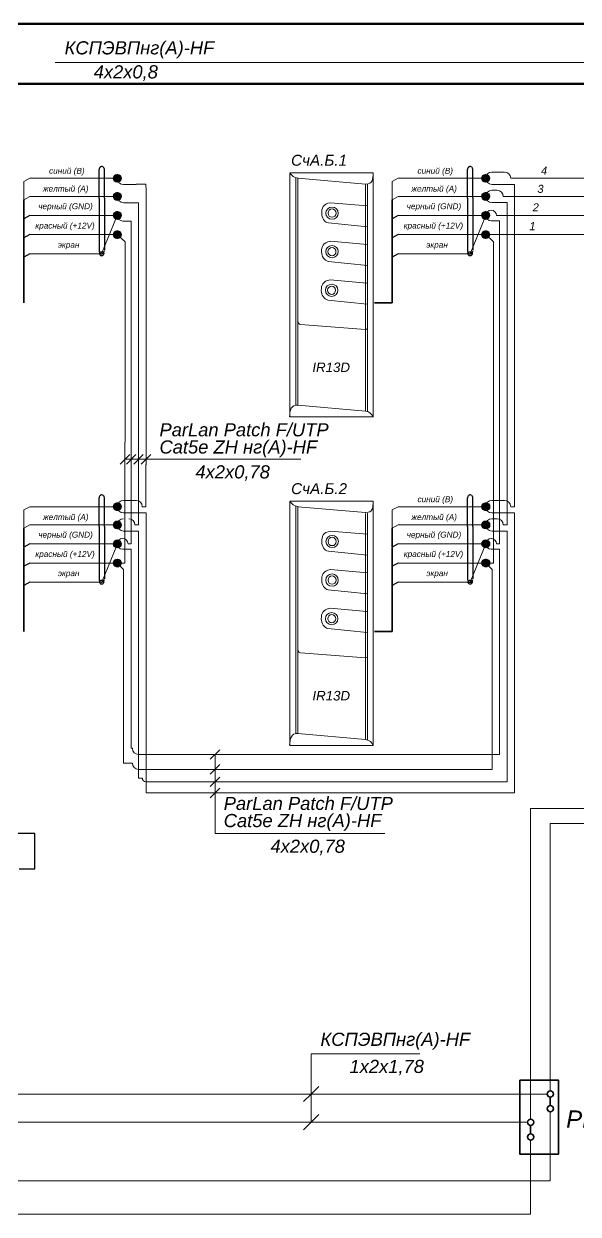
# Model space of a CAD drawing. Header units: millimetres. Extents: x -197802 to 287448, y -91833 to 169529.
# Drawn here: x 250983 to 263373, y 94021 to 120591 of the extents above; entities that cross this region are included whole.
import ezdxf

# ---------------------------------------------------------------- set-up
doc = ezdxf.new("R2010")
doc.units = ezdxf.units.MM
doc.linetypes.add('IMPORT-IMPORT-DASHED', pattern=[19.05, 12.7, -6.35])
doc.layers.add('СКУД', color=7, linetype='Continuous')
doc.styles.get("Standard").update_dxf_attribs({"font": 'arial.ttf'})

msp = doc.modelspace()

# ---------------------------------------------------------------- hatches: boundary and pattern name
at = {"layer": 'СКУД', "lineweight": 18, "true_color": 0x000000}
h = msp.add_hatch(dxfattribs=at)
h.set_pattern_fill('ANGLE', color=18, scale=0.8)
h.set_pattern_definition([(0, (232610.3373, 153215.6516), (0, 5.588), [4.064, -1.524]), (90, (232610.3373, 153215.6516), (-5.588, 3e-16), [4.064, -1.524])])
h.paths.add_polyline_path([(252985, 117143), (253072, 117143), (253160, 117143, -0.999967)])
h.paths.add_polyline_path([(253072, 117230, -0.414214), (253160, 117143), (253072, 117143)])
h.paths.add_polyline_path([(253072, 117230), (253072, 117143), (252985, 117143, -0.414233)])
h = msp.add_hatch(dxfattribs=at)
h.set_pattern_fill('ANGLE', color=18, scale=0.8)
h.set_pattern_definition([(0, (240843.485, 153215.6516), (0, 5.588), [4.064, -1.524]), (90, (240843.485, 153215.6516), (-5.588, 3e-16), [4.064, -1.524])])
h.paths.add_polyline_path([(261218, 117143), (261306, 117143), (261393, 117143, -0.999967)])
h.paths.add_polyline_path([(261306, 117230, -0.414214), (261393, 117143), (261306, 117143)])
h.paths.add_polyline_path([(261306, 117230), (261306, 117143), (261218, 117143, -0.414233)])
h = msp.add_hatch(dxfattribs=at)
h.set_pattern_fill('ANGLE', color=18, scale=0.8)
h.set_pattern_definition([(0, (232610.3373, 152809.4064), (0, 5.588), [4.064, -1.524]), (90, (232610.3373, 152809.4064), (-5.588, 3e-16), [4.064, -1.524])])
h.paths.add_polyline_path([(252985, 116737), (253072, 116737), (253160, 116737, -0.999967)])
h.paths.add_polyline_path([(253072, 116824, -0.414214), (253160, 116737), (253072, 116737)])
h.paths.add_polyline_path([(253072, 116824), (253072, 116737), (252985, 116737, -0.414233)])
h = msp.add_hatch(dxfattribs=at)
h.set_pattern_fill('ANGLE', color=18, scale=0.8)
h.set_pattern_definition([(0, (240843.485, 152809.4064), (0, 5.588), [4.064, -1.524]), (90, (240843.485, 152809.4064), (-5.588, 3e-16), [4.064, -1.524])])
h.paths.add_polyline_path([(261218, 116737), (261306, 116737), (261393, 116737, -0.999967)])
h.paths.add_polyline_path([(261306, 116824, -0.414214), (261393, 116737), (261306, 116737)])
h.paths.add_polyline_path([(261306, 116824), (261306, 116737), (261218, 116737, -0.414233)])
h = msp.add_hatch(dxfattribs=at)
h.set_pattern_fill('ANGLE', color=18, scale=0.8)
h.set_pattern_definition([(0, (232610.3373, 152385.6395), (0, 5.588), [4.064, -1.524]), (90, (232610.3373, 152385.6395), (-5.588, 3e-16), [4.064, -1.524])])
h.paths.add_polyline_path([(252985, 116313), (253072, 116313), (253160, 116313, -0.999967)])
h.paths.add_polyline_path([(253072, 116400, -0.414214), (253160, 116313), (253072, 116313)])
h.paths.add_polyline_path([(253072, 116400), (253072, 116313), (252985, 116313, -0.414233)])
h = msp.add_hatch(dxfattribs=at)
h.set_pattern_fill('ANGLE', color=18, scale=0.8)
h.set_pattern_definition([(0, (240843.485, 152385.6395), (0, 5.588), [4.064, -1.524]), (90, (240843.485, 152385.6395), (-5.588, 3e-16), [4.064, -1.524])])
h.paths.add_polyline_path([(261218, 116313), (261306, 116313), (261393, 116313, -0.999967)])
h.paths.add_polyline_path([(261306, 116400, -0.414214), (261393, 116313), (261306, 116313)])
h.paths.add_polyline_path([(261306, 116400), (261306, 116313), (261218, 116313, -0.414233)])
h = msp.add_hatch(dxfattribs=at)
h.set_pattern_fill('ANGLE', color=18, scale=0.8)
h.set_pattern_definition([(0, (232610.3373, 151958.1), (0, 5.588), [4.064, -1.524]), (90, (232610.3373, 151958.1), (-5.588, 3e-16), [4.064, -1.524])])
h.paths.add_polyline_path([(252985, 115885), (253072, 115885), (253160, 115885, -0.999967)])
h.paths.add_polyline_path([(253072, 115973, -0.414214), (253160, 115885), (253072, 115885)])
h.paths.add_polyline_path([(253072, 115973), (253072, 115885), (252985, 115885, -0.414233)])
h = msp.add_hatch(dxfattribs=at)
h.set_pattern_fill('ANGLE', color=18, scale=0.8)
h.set_pattern_definition([(0, (240843.485, 151958.1), (0, 5.588), [4.064, -1.524]), (90, (240843.485, 151958.1), (-5.588, 3e-16), [4.064, -1.524])])
h.paths.add_polyline_path([(261218, 115885), (261306, 115885), (261393, 115885, -0.999967)])
h.paths.add_polyline_path([(261306, 115973, -0.414214), (261393, 115885), (261306, 115885)])
h.paths.add_polyline_path([(261306, 115973), (261306, 115885), (261218, 115885, -0.414233)])
h = msp.add_hatch(dxfattribs=at)
h.set_pattern_fill('ANGLE', color=18, scale=0.8)
h.set_pattern_definition([(0, (221299.234, 145885.2343), (0, 5.588), [4.064, -1.524]), (90, (221299.234, 145885.2343), (-5.588, 3e-16), [4.064, -1.524])])
h.paths.add_polyline_path([(252986, 109813), (253074, 109813), (253161, 109813, -0.999967)])
h.paths.add_polyline_path([(253074, 109900, -0.414214), (253161, 109813), (253074, 109813)])
h.paths.add_polyline_path([(253074, 109900), (253074, 109813), (252986, 109813, -0.414233)])
h = msp.add_hatch(dxfattribs=at)
h.set_pattern_fill('ANGLE', color=18, scale=0.8)
h.set_pattern_definition([(0, (229532.382, 145885.2343), (0, 5.588), [4.064, -1.524]), (90, (229532.382, 145885.2343), (-5.588, 3e-16), [4.064, -1.524])])
h.paths.add_polyline_path([(261220, 109813), (261307, 109813), (261394, 109813, -0.999967)])
h.paths.add_polyline_path([(261307, 109900, -0.414214), (261394, 109813), (261307, 109813)])
h.paths.add_polyline_path([(261307, 109900), (261307, 109813), (261220, 109813, -0.414233)])
h = msp.add_hatch(dxfattribs=at)
h.set_pattern_fill('ANGLE', color=18, scale=0.8)
h.set_pattern_definition([(0, (221299.234, 145478.989), (0, 5.588), [4.064, -1.524]), (90, (221299.234, 145478.989), (-5.588, 3e-16), [4.064, -1.524])])
h.paths.add_polyline_path([(252986, 109406), (253074, 109406), (253161, 109406, -0.999967)])
h.paths.add_polyline_path([(253074, 109493, -0.414214), (253161, 109406), (253074, 109406)])
h.paths.add_polyline_path([(253074, 109493), (253074, 109406), (252986, 109406, -0.414233)])
h = msp.add_hatch(dxfattribs=at)
h.set_pattern_fill('ANGLE', color=18, scale=0.8)
h.set_pattern_definition([(0, (229532.382, 145478.989), (0, 5.588), [4.064, -1.524]), (90, (229532.382, 145478.989), (-5.588, 3e-16), [4.064, -1.524])])
h.paths.add_polyline_path([(261220, 109406), (261307, 109406), (261394, 109406, -0.999967)])
h.paths.add_polyline_path([(261307, 109493, -0.414214), (261394, 109406), (261307, 109406)])
h.paths.add_polyline_path([(261307, 109493), (261307, 109406), (261220, 109406, -0.414233)])
h = msp.add_hatch(dxfattribs=at)
h.set_pattern_fill('ANGLE', color=18, scale=0.8)
h.set_pattern_definition([(0, (221299.234, 145055.222), (0, 5.588), [4.064, -1.524]), (90, (221299.234, 145055.222), (-5.588, 3e-16), [4.064, -1.524])])
h.paths.add_polyline_path([(252986, 108983), (253074, 108983), (253161, 108983, -0.999967)])
h.paths.add_polyline_path([(253074, 109070, -0.414214), (253161, 108983), (253074, 108983)])
h.paths.add_polyline_path([(253074, 109070), (253074, 108983), (252986, 108983, -0.414233)])
h = msp.add_hatch(dxfattribs=at)
h.set_pattern_fill('ANGLE', color=18, scale=0.8)
h.set_pattern_definition([(0, (229532.382, 145055.222), (0, 5.588), [4.064, -1.524]), (90, (229532.382, 145055.222), (-5.588, 3e-16), [4.064, -1.524])])
h.paths.add_polyline_path([(261220, 108983), (261307, 108983), (261394, 108983, -0.999967)])
h.paths.add_polyline_path([(261307, 109070, -0.414214), (261394, 108983), (261307, 108983)])
h.paths.add_polyline_path([(261307, 109070), (261307, 108983), (261220, 108983, -0.414233)])
h = msp.add_hatch(dxfattribs=at)
h.set_pattern_fill('ANGLE', color=18, scale=0.8)
h.set_pattern_definition([(0, (221299.234, 144627.683), (0, 5.588), [4.064, -1.524]), (90, (221299.234, 144627.683), (-5.588, 3e-16), [4.064, -1.524])])
h.paths.add_polyline_path([(252986, 108555), (253074, 108555), (253161, 108555, -0.999967)])
h.paths.add_polyline_path([(253074, 108642, -0.414214), (253161, 108555), (253074, 108555)])
h.paths.add_polyline_path([(253074, 108642), (253074, 108555), (252986, 108555, -0.414233)])
h = msp.add_hatch(dxfattribs=at)
h.set_pattern_fill('ANGLE', color=18, scale=0.8)
h.set_pattern_definition([(0, (229532.382, 144627.683), (0, 5.588), [4.064, -1.524]), (90, (229532.382, 144627.683), (-5.588, 3e-16), [4.064, -1.524])])
h.paths.add_polyline_path([(261220, 108555), (261307, 108555), (261394, 108555, -0.999967)])
h.paths.add_polyline_path([(261307, 108642, -0.414214), (261394, 108555), (261307, 108555)])
h.paths.add_polyline_path([(261307, 108642), (261307, 108555), (261220, 108555, -0.414233)])

# ---------------------------------------------------------------- linework, layer by layer
at = {"layer": 'СКУД', "color": 18, "lineweight": 18, "true_color": 0x000000}
for p, q in [((255156, 119730), (251688, 119730)), ((271579, 119730), (255156, 119730)), ((251117, 116313), (250983, 116240)), ((253072, 116313), (251117, 116313)), ((259350, 116313), (259216, 116240)), ((261306, 116313), (259350, 116313)), ((253350, 110977), (253138, 110765)), ((253901, 110871), (253244, 110871)), ((253487, 110977), (253275, 110765)), ((253654, 110977), (253441, 110765)), ((253820, 110977), (253608, 110765)), ((253901, 110871), (254860, 110871)), ((254860, 110871), (256271, 110871)), ((255766, 110871), (257177, 110871)), ((251118, 108983), (250984, 108909)), ((253074, 108983), (251118, 108983)), ((259351, 108983), (259218, 108909)), ((261307, 108983), (259351, 108983)), ((255363, 104388), (255151, 104176)), ((255257, 104282), (255257, 102515)), ((255363, 104056), (255151, 103843)), ((255363, 103778), (255151, 103566)), ((255363, 103529), (255151, 103317)), ((255257, 102515), (255777, 102515)), ((255777, 102515), (256736, 102515)), ((256736, 102515), (258148, 102515)), ((257642, 102515), (259054, 102515)), ((257405, 96074), (257405, 97600)), ((258019, 97600), (257405, 97600)), ((258550, 97600), (258019, 97600)), ((259836, 97600), (258550, 97600)), ((257575, 96872), (257405, 96702)), ((257405, 96702), (257235, 96533)), ((257575, 96243), (257405, 96074)), ((257405, 96074), (257235, 95904))]:
    msp.add_line(p, q, dxfattribs=at)
at = {"layer": 'СКУД', "color": 7, "linetype": 'IMPORT-IMPORT-DASHED'}
for p, q in [((252666, 117081), (252666, 117342)), ((252784, 117077), (252784, 117339)), ((260899, 117081), (260899, 117342)), ((261017, 117077), (261017, 117339)), ((252666, 116702), (252666, 117081)), ((252784, 116701), (252784, 117077)), ((260899, 116702), (260899, 117081)), ((261017, 116701), (261017, 117077)), ((252666, 115681), (252666, 115520)), ((252784, 115681), (252784, 115534)), ((260899, 115681), (260899, 115520)), ((261017, 115681), (261017, 115534)), ((252784, 115534), (252784, 115531)), ((261017, 115534), (261017, 115531)), ((252667, 109750), (252667, 110012)), ((252785, 109747), (252785, 110009)), ((260900, 109750), (260900, 110012)), ((261018, 109747), (261018, 110009)), ((252667, 109371), (252667, 109750)), ((252785, 109370), (252785, 109747)), ((260900, 109371), (260900, 109750)), ((261018, 109370), (261018, 109747)), ((252667, 108350), (252667, 108190)), ((252785, 108350), (252785, 108203)), ((252785, 108203), (252785, 108200)), ((260900, 108350), (260900, 108190)), ((261018, 108350), (261018, 108203)), ((261018, 108203), (261018, 108200))]:
    msp.add_line(p, q, dxfattribs=at)
at = {"layer": 'СКУД', "color": 5, "lineweight": 18}
for p, q in [((261445, 117281), (261727, 117281)), ((251117, 117143), (250983, 117070)), ((251117, 117143), (250983, 117070)), ((253072, 117143), (251117, 117143)), ((253213, 117002), (253495, 117002)), ((253716, 116936), (253716, 110750)), ((259350, 117143), (259216, 117070)), ((259350, 117143), (259216, 117070)), ((261306, 117143), (259350, 117143)), ((261445, 117006), (261727, 117006)), ((261865, 117143), (261947, 117143)), ((261947, 117143), (264239, 117143)), ((261947, 116940), (261947, 110753)), ((251117, 109813), (250983, 109739)), ((253074, 109813), (251118, 109813)), ((253211, 109950), (253494, 109950)), ((253632, 109813), (253714, 109813)), ((259351, 109813), (259218, 109739)), ((259351, 109813), (259218, 109739)), ((261307, 109813), (259351, 109813)), ((261445, 109950), (261727, 109950)), ((261865, 109813), (261947, 109813)), ((253211, 109676), (253494, 109676)), ((253716, 109609), (253716, 103423)), ((261445, 109676), (261727, 109676)), ((261949, 109609), (261949, 103423)), ((261949, 103423), (253716, 103423))]:
    msp.add_line(p, q, dxfattribs=at)
at = {"layer": 'СКУД', "color": 7, "lineweight": 18}
for p, q in [((250983, 117038), (250983, 116664)), ((259216, 117038), (259216, 116664)), ((253072, 116313), (252723, 115458)), ((261306, 116313), (260957, 115458)), ((250984, 109707), (250984, 109333)), ((259218, 109707), (259218, 109333)), ((253074, 108983), (252725, 108128)), ((261307, 108983), (260958, 108128))]:
    msp.add_line(p, q, dxfattribs=at)
at = {"layer": 'СКУД', "color": 40, "lineweight": 18, "true_color": 0xf8d731}
for p, q in [((251117, 116737), (250983, 116664)), ((252890, 116737), (253072, 116737)), ((259350, 116737), (259216, 116664)), ((261123, 116737), (261306, 116737)), ((261445, 116875), (261560, 116875)), ((261698, 116737), (261782, 116737)), ((253213, 116596), (253495, 116596)), ((253495, 116596), (253550, 116596)), ((253550, 116596), (253550, 116592)), ((261445, 116600), (261727, 116600)), ((261727, 116600), (261782, 116600)), ((261782, 116600), (261782, 116595)), ((261445, 109544), (261560, 109544)), ((251118, 109406), (250984, 109333)), ((252891, 109406), (253074, 109406)), ((253211, 109270), (253494, 109270)), ((253465, 109406), (253549, 109406)), ((253494, 109270), (253549, 109270)), ((253549, 109270), (253549, 109265)), ((253549, 109265), (253549, 103755)), ((259351, 109406), (259218, 109333)), ((261124, 109406), (261307, 109406)), ((261445, 109270), (261727, 109270)), ((261698, 109406), (261782, 109406)), ((261727, 109270), (261782, 109270)), ((261782, 109270), (261782, 109265)), ((261782, 109265), (261782, 103755)), ((261782, 103672), (253716, 103672)), ((261782, 103772), (261782, 103672))]:
    msp.add_line(p, q, dxfattribs=at)
at = {"layer": 'СКУД', "color": 18, "true_color": 0x000000}
for p, q in [((251117, 116313), (250983, 116240)), ((259350, 116313), (259216, 116240)), ((251118, 108983), (250984, 108909)), ((259351, 108983), (259218, 108909))]:
    msp.add_line(p, q, dxfattribs=at)
at = {"layer": 'СКУД', "color": 241, "lineweight": 18, "true_color": 0xf7abae}
for p, q in [((253195, 116189), (253383, 116189)), ((253383, 116189), (253382, 111083)), ((261427, 116193), (261615, 116193)), ((261614, 116313), (261547, 116313)), ((261615, 116193), (261614, 111087)), ((253381, 111087), (253381, 108983)), ((261614, 111087), (261614, 108983)), ((253381, 108983), (253314, 108983)), ((261614, 108983), (261547, 108983)), ((253194, 108863), (253382, 108863)), ((253382, 108863), (253382, 108841)), ((253382, 108841), (253382, 104420)), ((261427, 108863), (261615, 108863)), ((261615, 108863), (261615, 108841)), ((261615, 108841), (261615, 104420)), ((253411, 104420), (253382, 104420)), ((253549, 104282), (253716, 104282)), ((261615, 104282), (253632, 104282)), ((261615, 104420), (261615, 104282)), ((273826, 102741), (262748, 102741)), ((262748, 102741), (262748, 99636))]:
    msp.add_line(p, q, dxfattribs=at)
at = {"layer": 'СКУД', "color": 1}
for p, q in [((251117, 115885), (250983, 115812)), ((259350, 115885), (259216, 115812)), ((251118, 108555), (250984, 108482)), ((259351, 108555), (259218, 108482))]:
    msp.add_line(p, q, dxfattribs=at)
at = {"layer": 'СКУД', "color": 1, "lineweight": 18}
for p, q in [((253072, 115885), (252890, 115885)), ((261306, 115885), (261123, 115885)), ((261306, 115885), (261477, 115885)), ((261307, 115885), (261477, 115885)), ((253245, 111250), (253245, 115724)), ((261477, 111254), (261477, 115728)), ((253244, 108555), (253244, 111254)), ((261477, 108555), (261477, 111254)), ((253074, 108555), (252891, 108555)), ((253074, 108555), (253244, 108555)), ((253215, 108414), (253215, 104087)), ((261307, 108555), (261124, 108555)), ((261307, 108555), (261477, 108555)), ((261448, 108414), (261448, 104087)), ((253411, 104087), (253215, 104087)), ((261448, 103950), (253549, 103950)), ((261448, 104087), (261448, 103950)), ((274357, 103073), (262310, 103073))]:
    msp.add_line(p, q, dxfattribs=at)
at = {"layer": 'СКУД', "color": 7}
for p, q in [((251117, 115458), (250983, 115385)), ((259350, 115458), (259216, 115385)), ((251118, 108128), (250984, 108054)), ((259351, 108128), (259218, 108054))]:
    msp.add_line(p, q, dxfattribs=at)
at = {"layer": 'СКУД', "lineweight": 53}
for points in [[(279975, 120591), (222179, 120591), (222179, 111254)], [(279666, 119251), (244066, 119251), (244066, 107894)]]:
    msp.add_lwpolyline(points, dxfattribs=at)
at = {"layer": 'СКУД', "color": 7, "lineweight": 18}
for points in [[(256926, 111822), (256926, 117254)], [(258791, 117266), (256927, 117266)], [(258793, 111814), (258793, 117262)], [(250983, 117070), (250983, 116608)], [(257060, 112089), (257060, 117150)], [(257105, 112082), (257105, 117143)], [(258622, 117011), (257105, 117143)], [(258622, 111948), (258622, 116994)], [(258666, 111941), (258666, 117002)], [(259216, 117070), (259216, 116608)], [(258659, 116528), (257837, 116598)], [(258666, 116059), (257789, 116149)], [(258657, 115667), (257835, 115738)], [(251117, 115458), (252723, 115458)], [(259350, 115458), (260957, 115458)], [(258664, 115199), (257787, 115288)], [(258649, 114805), (257828, 114876)], [(258657, 114337), (257780, 114426)], [(258622, 113770), (257164, 113881)], [(258622, 111948), (257105, 112082)], [(258791, 111816), (256927, 111816)], [(250984, 109739), (250984, 109277)], [(256928, 104491), (256928, 109924)], [(258793, 109935), (256929, 109935)], [(257061, 104759), (257061, 109820)], [(257106, 104752), (257106, 109812)], [(258623, 109681), (257106, 109812)], [(258794, 104484), (258794, 109931)], [(259218, 109739), (259218, 109277)], [(258623, 104618), (258623, 109664)], [(258667, 104610), (258667, 109671)], [(258660, 109197), (257838, 109268)], [(258667, 108729), (257790, 108818)], [(258658, 108337), (257837, 108408)], [(251118, 108128), (252725, 108128)], [(258665, 107869), (257788, 107958)], [(259351, 108128), (260958, 108128)], [(258651, 107474), (257829, 107545)], [(258658, 107006), (257781, 107095)], [(258623, 106439), (257166, 106551)], [(258623, 104618), (257106, 104752)], [(258794, 104484), (256930, 104484)]]:
    msp.add_lwpolyline(points, dxfattribs=at)
at = {"layer": 'СКУД', "color": 5, "lineweight": 18}
for points in [[(251117, 117143), (252890, 117143)], [(253493, 117010), (253714, 117010), (253714, 116944)], [(259350, 117143), (261123, 117143)], [(261727, 117006), (261949, 117006), (261949, 116940)], [(261865, 117143), (261947, 117143)], [(253714, 110753), (253714, 109813)], [(261947, 110753), (261947, 109813)], [(251118, 109813), (252891, 109813)], [(253632, 109813), (253714, 109813)], [(259351, 109813), (261124, 109813)], [(261865, 109813), (261947, 109813)], [(253494, 109676), (253716, 109676), (253716, 109609)], [(261727, 109676), (261949, 109676), (261949, 109609)]]:
    msp.add_lwpolyline(points, dxfattribs=at)
at = {"layer": 'СКУД', "color": 7, "lineweight": 35}
for points in [[(250983, 116240), (250983, 116664)], [(259216, 116240), (259216, 116664)], [(250983, 116229), (250983, 114360)], [(259216, 116229), (259216, 114360)], [(259215, 114360), (258819, 114360)], [(250984, 108909), (250984, 109333)], [(259218, 108909), (259218, 109333)], [(250984, 108898), (250984, 107029)], [(259218, 108898), (259218, 107029)], [(259216, 107029), (258820, 107029)], [(262748, 96633), (262748, 96444)], [(262310, 96004), (262310, 95815)]]:
    msp.add_lwpolyline(points, dxfattribs=at)
at = {"layer": 'СКУД', "color": 40, "lineweight": 18, "true_color": 0xf8d731}
for points in [[(251117, 116737), (252890, 116737)], [(259350, 116737), (261123, 116737)], [(261781, 116737), (264073, 116737)], [(253550, 109403), (253550, 116592), (253550, 116592)], [(261782, 109406), (261782, 116595), (261782, 116595)], [(251118, 109406), (252891, 109406)], [(259351, 109406), (261124, 109406)], [(253632, 103755), (253549, 103755)]]:
    msp.add_lwpolyline(points, dxfattribs=at)
at = {"layer": 'СКУД', "color": 7, "linetype": 'IMPORT-IMPORT-DASHED'}
for points in [[(252666, 116702), (252666, 115681)], [(252784, 116701), (252784, 115681)], [(260899, 116702), (260899, 115681)], [(261017, 116701), (261017, 115681)], [(252667, 109371), (252667, 108350)], [(252785, 109370), (252785, 108350)], [(260900, 109371), (260900, 108350)], [(261018, 109370), (261018, 108350)]]:
    msp.add_lwpolyline(points, dxfattribs=at)
at = {"layer": 'СКУД', "color": 18, "lineweight": 18, "true_color": 0x000000}
for points in [[(251117, 116313), (252890, 116313)], [(259350, 116313), (261123, 116313)], [(251118, 108983), (252891, 108983)], [(259351, 108983), (261124, 108983)]]:
    msp.add_lwpolyline(points, dxfattribs=at)
at = {"layer": 'СКУД', "color": 241, "lineweight": 18, "true_color": 0xf7abae}
for points in [[(261614, 116313), (263905, 116313)], [(206936, 106249), (205143, 106249), (205143, 94769), (262747, 94769), (262748, 96304)], [(228823, 102889), (227030, 102889), (227030, 96702), (262678, 96702)], [(262748, 96772), (262748, 99636)]]:
    msp.add_lwpolyline(points, dxfattribs=at)
at = {"layer": 'СКУД', "color": 1, "lineweight": 18}
for points in [[(251117, 115885), (252890, 115885)], [(253075, 115882), (253245, 115724)], [(259350, 115885), (261123, 115885)], [(261307, 115885), (261477, 115728)], [(261477, 115885), (263768, 115885)], [(251118, 108555), (252891, 108555)], [(253074, 108555), (253215, 108414)], [(259351, 108555), (261124, 108555)], [(261307, 108555), (261448, 108414)], [(207120, 106697), (204442, 106697), (204442, 94021), (262309, 94021), (262310, 95676)], [(229007, 103336), (226328, 103336), (226328, 96074), (262241, 96074)], [(262310, 96143), (262310, 103073)]]:
    msp.add_lwpolyline(points, dxfattribs=at)
at = {"layer": 'СКУД', "color": 7}
msp.add_lwpolyline([(250878, 101731), (251229, 101731), (251229, 102518), (248455, 102518), (248455, 102974)], dxfattribs=at)
at = {"layer": 'СКУД', "color": 7, "lineweight": 35}
msp.add_lwpolyline([(262069, 97013), (262930, 97013), (262930, 95358), (262069, 95358)], close=True, dxfattribs=at)
at = {"layer": 'СКУД', "color": 18, "true_color": 0x000000}
for centre in [(253072, 117143), (261306, 117143), (253072, 116737), (261306, 116737), (253072, 116313), (261306, 116313), (253072, 115885), (261306, 115885), (253074, 109813), (261307, 109813), (253074, 109406), (261307, 109406), (253074, 108983), (261307, 108983), (253074, 108555), (261307, 108555)]:
    msp.add_circle(centre, 87.1, dxfattribs=at)
at = {"layer": 'СКУД', "color": 7, "lineweight": 18}
for centre in [(253072, 117143), (261306, 117143), (253072, 116737), (261306, 116737), (253072, 116313), (261306, 116313), (253072, 115885), (261306, 115885), (253074, 109813), (261307, 109813), (253074, 109406), (261307, 109406), (253074, 108983), (261307, 108983), (253074, 108555), (261307, 108555)]:
    msp.add_circle(centre, 29.7, dxfattribs=at)
at = {"layer": 'СКУД'}
for centre in [(252723, 115458), (260957, 115458), (252725, 108128), (260958, 108128)]:
    msp.add_circle(centre, 46.6, dxfattribs=at)
at = {"layer": 'СКУД', "color": 7, "lineweight": 35}
for centre in [(262748, 96702), (262748, 96374), (262310, 96074), (262310, 95745)]:
    msp.add_circle(centre, 69.7, dxfattribs=at)
at = {"layer": 'СКУД', "color": 5, "lineweight": 18}
for centre, start, end in [((261445, 117143), 90, 180), ((261727, 117143), 0, 90), ((253213, 117140), 180, 270), ((261445, 117144), 180, 270), ((253211, 109813), 90, 180), ((253211, 109814), 180, 270), ((253494, 109813), 0, 90), ((261445, 109813), 90, 180), ((261445, 109814), 180, 270), ((261727, 109813), 0, 90)]:
    msp.add_arc(centre, 138, start, end, dxfattribs=at)
at = {"layer": 'СКУД', "color": 40, "lineweight": 18, "true_color": 0xf8d731}
for centre, radius, start, end in [((253213, 116734), 138, 180, 270), ((261445, 116737), 138, 90, 180), ((261445, 116738), 138, 180, 270), ((261560, 116737), 138, 0, 90), ((253211, 109406), 138, 90, 180), ((253327, 109406), 138, 0, 90), ((261445, 109406), 138, 90, 180), ((261560, 109406), 138, 0, 90), ((253211, 109408), 138, 180, 270), ((261445, 109408), 138, 180, 270), ((253716, 103755), 83.4, 180, 270)]:
    msp.add_arc(centre, radius, start, end, dxfattribs=at)
at = {"layer": 'СКУД', "color": 241, "lineweight": 18, "true_color": 0xf7abae}
for centre, radius, start, end in [((261427, 116313), 120, 0, 180), ((253195, 116309), 120, 180, 270), ((261427, 116313), 120, 180, 270), ((253194, 108983), 120, 0, 180), ((253194, 108983), 120, 180, 270), ((261427, 108983), 120, 0, 180), ((261427, 108983), 120, 180, 270), ((253549, 104420), 138, 180, 270)]:
    msp.add_arc(centre, radius, start, end, dxfattribs=at)
at = {"layer": 'СКУД', "color": 1, "lineweight": 18}
msp.add_arc((253549, 104087), 138, 180, 270, dxfattribs=at)
at = {"layer": 'СКУД', "color": 7, "linetype": 'IMPORT-IMPORT-DASHED'}
for points in [[(252784, 117339), (252785, 117428), (252672, 117424), (252666, 117342)], [(261017, 117339), (261018, 117428), (260905, 117424), (260899, 117342)], [(252666, 115520), (252668, 115435), (252777, 115439), (252784, 115520)], [(260899, 115520), (260901, 115435), (261010, 115439), (261017, 115520)], [(252785, 110009), (252786, 110098), (252673, 110094), (252667, 110012)], [(261018, 110009), (261019, 110098), (260906, 110094), (260900, 110012)], [(252667, 108190), (252669, 108104), (252778, 108109), (252785, 108190)], [(260900, 108190), (260902, 108104), (261012, 108109), (261018, 108190)]]:
    msp.add_open_spline(points, degree=3, dxfattribs=at)
at = {"layer": 'СКУД', "color": 7, "lineweight": 18}
for points in [[(256927, 117266), (256975, 117197), (257012, 117156), (257116, 117145)], [(258789, 117264), (258789, 117126), (258781, 117007), (258629, 117015)], [(257640, 116364), (257640, 116471), (257670, 116572), (257837, 116598)], [(257640, 116364), (257640, 116262), (257700, 116164), (257789, 116149)], [(257638, 115504), (257638, 115611), (257668, 115712), (257835, 115738)], [(257638, 115504), (257638, 115401), (257698, 115303), (257787, 115288)], [(257631, 114641), (257631, 114748), (257661, 114850), (257828, 114876)], [(257631, 114641), (257631, 114539), (257690, 114441), (257780, 114426)], [(257112, 113941), (257112, 113908), (257136, 113881), (257164, 113881)], [(258666, 113799), (258666, 113783), (258646, 113770), (258622, 113770)], [(256923, 111818), (256923, 111970), (256964, 112086), (257105, 112082)], [(258793, 111814), (258740, 111889), (258726, 111922), (258622, 111948)], [(256929, 109935), (256976, 109867), (257013, 109826), (257117, 109814)], [(258790, 109933), (258790, 109796), (258783, 109677), (258630, 109684)], [(257641, 109034), (257641, 109141), (257671, 109242), (257838, 109268)], [(257641, 109034), (257641, 108931), (257701, 108833), (257790, 108818)], [(257640, 108173), (257640, 108280), (257669, 108381), (257837, 108408)], [(257640, 108173), (257640, 108071), (257699, 107973), (257788, 107958)], [(257632, 107311), (257632, 107418), (257662, 107519), (257829, 107545)], [(257632, 107311), (257632, 107208), (257692, 107110), (257781, 107095)], [(257114, 106610), (257114, 106577), (257137, 106551), (257166, 106551)], [(258667, 106469), (258667, 106453), (258647, 106439), (258623, 106439)], [(256924, 104488), (256924, 104640), (256965, 104755), (257106, 104752)], [(258794, 104484), (258742, 104558), (258727, 104592), (258623, 104618)]]:
    msp.add_open_spline(points, degree=3, dxfattribs=at)
for points in [[(257733, 116366), (257733, 116291), (257796, 116230), (257873, 116230), (257950, 116230), (258012, 116291), (258012, 116366), (258012, 116441), (257950, 116502), (257873, 116502), (257796, 116502), (257733, 116441), (257733, 116366)], [(257783, 116366), (257783, 116315), (257823, 116273), (257873, 116273), (257922, 116273), (257962, 116315), (257962, 116366), (257962, 116417), (257922, 116459), (257873, 116459), (257823, 116459), (257783, 116417), (257783, 116366)], [(257731, 115506), (257731, 115431), (257794, 115370), (257871, 115370), (257948, 115370), (258010, 115431), (258010, 115506), (258010, 115581), (257948, 115641), (257871, 115641), (257794, 115641), (257731, 115581), (257731, 115506)], [(257781, 115506), (257781, 115454), (257821, 115413), (257871, 115413), (257920, 115413), (257960, 115454), (257960, 115506), (257960, 115557), (257920, 115599), (257871, 115599), (257821, 115599), (257781, 115557), (257781, 115506)], [(257724, 114643), (257724, 114568), (257786, 114508), (257863, 114508), (257940, 114508), (258003, 114568), (258003, 114643), (258003, 114718), (257940, 114779), (257863, 114779), (257786, 114779), (257724, 114718), (257724, 114643)], [(257774, 114643), (257774, 114592), (257814, 114550), (257863, 114550), (257913, 114550), (257952, 114592), (257952, 114643), (257952, 114695), (257913, 114736), (257863, 114736), (257814, 114736), (257774, 114695), (257774, 114643)], [(257734, 109036), (257734, 108961), (257797, 108900), (257874, 108900), (257951, 108900), (258013, 108961), (258013, 109036), (258013, 109111), (257951, 109171), (257874, 109171), (257797, 109171), (257734, 109111), (257734, 109036)], [(257784, 109036), (257784, 108984), (257824, 108943), (257874, 108943), (257923, 108943), (257963, 108984), (257963, 109036), (257963, 109087), (257923, 109129), (257874, 109129), (257824, 109129), (257784, 109087), (257784, 109036)], [(257732, 108175), (257732, 108100), (257795, 108039), (257872, 108039), (257949, 108039), (258011, 108100), (258011, 108175), (258011, 108250), (257949, 108311), (257872, 108311), (257795, 108311), (257732, 108250), (257732, 108175)], [(257783, 108175), (257783, 108124), (257823, 108082), (257872, 108082), (257921, 108082), (257961, 108124), (257961, 108175), (257961, 108227), (257921, 108268), (257872, 108268), (257823, 108268), (257783, 108227), (257783, 108175)], [(257725, 107313), (257725, 107238), (257787, 107177), (257864, 107177), (257941, 107177), (258004, 107238), (258004, 107313), (258004, 107388), (257941, 107448), (257864, 107448), (257787, 107448), (257725, 107388), (257725, 107313)], [(257775, 107313), (257775, 107261), (257815, 107220), (257864, 107220), (257914, 107220), (257954, 107261), (257954, 107313), (257954, 107364), (257914, 107406), (257864, 107406), (257815, 107406), (257775, 107364), (257775, 107313)]]:
    msp.add_open_spline(points, degree=3, knots=[0, 0, 0, 0, 1, 1, 1, 2, 2, 2, 3, 3, 3, 4, 4, 4, 4], dxfattribs=at)

# ---------------------------------------------------------------- texts
at = {"layer": 'СКУД', "color": 7}
for s, insert, char_height, attachment_point in [('{\\fArial|b0|i1|c204|p34;КСПЭВПнг(А)-HF}', (251895, 119820), 293.39, 7), ('{\\fArial|b0|i1|c204|p34;4х2х0,8}', (252545, 119318), 293.39, 7), ('{\\fArial|b0|i1|c204|p34;СчА.Б.1}', (258206, 117420), 243.74, 9), ('\\fArial|b0|i1|c0|p34;\\W1;синий (B)', (252343, 117205), 131.44, 9), ('\\fArial|b0|i1|c0|p34;\\W1;синий (B)', (260576, 117205), 131.44, 9), ('\\fArial|b0|i1|c0|p34;\\W1;4', (262541, 117225), 178.65, 7), ('\\fArial|b0|i1|c0|p34;\\W1;желтый (A)', (252429, 116807), 131.44, 9), ('\\fArial|b0|i1|c0|p34;\\W1;желтый (A)', (260662, 116807), 131.44, 9), ('\\fArial|b0|i1|c0|p34;\\W1;3', (262460, 116816), 178.65, 7), ('\\fArial|b0|i1|c0|p34;\\W1;черный (GND)', (252525, 116414), 131.44, 9), ('\\fArial|b0|i1|c0|p34;\\W1;черный (GND)', (260758, 116414), 131.44, 9), ('\\fArial|b0|i1|c0|p34;\\W1;2', (262354, 116405), 178.65, 7), ('\\fArial|b0|i1|c0|p34;\\W1;красный (+12V)', (252568, 115981), 131.44, 9), ('\\fArial|b0|i1|c0|p34;\\W1;красный (+12V)', (260801, 115981), 131.44, 9), ('\\fArial|b0|i1|c0|p34;\\W1;1', (262281, 115985), 178.65, 7), ('{\\fArial|b0|i1|c204|p34;экран}', (252227, 115554), 131.44, 9), ('{\\fArial|b0|i1|c204|p34;экран}', (260460, 115554), 131.44, 9), ('{\\fArial|b0|i1|c204|p34;IR13D}', (258273, 112815), 212.33, 9), ('{\\fArial|b0|i1|c204|p34;ParLan Patch F/UTP }', (254015, 111379), 293.39, 7), ('{\\fArial|b0|i1|c204|p34;Cat5e ZH нг(А)-HF}', (254015, 110911), 293.39, 7), ('{\\fArial|b0|i1|c204|p34;4х2х0,78}', (254819, 110389), 293.39, 7), ('{\\fArial|b0|i1|c204|p34;СчА.Б.2}', (258207, 110090), 243.74, 9), ('\\fArial|b0|i1|c0|p34;\\W1;синий (B)', (260577, 109874), 131.44, 9), ('\\fArial|b0|i1|c0|p34;\\W1;желтый (A)', (252430, 109476), 131.44, 9), ('\\fArial|b0|i1|c0|p34;\\W1;желтый (A)', (260663, 109476), 131.44, 9), ('\\fArial|b0|i1|c0|p34;\\W1;черный (GND)', (252526, 109083), 131.44, 9), ('\\fArial|b0|i1|c0|p34;\\W1;черный (GND)', (260759, 109083), 131.44, 9), ('\\fArial|b0|i1|c0|p34;\\W1;красный (+12V)', (252569, 108651), 131.44, 9), ('\\fArial|b0|i1|c0|p34;\\W1;красный (+12V)', (260802, 108651), 131.44, 9), ('{\\fArial|b0|i1|c204|p34;экран}', (252228, 108223), 131.44, 9), ('{\\fArial|b0|i1|c204|p34;экран}', (260461, 108223), 131.44, 9), ('{\\fArial|b0|i1|c204|p34;IR13D}', (258274, 105485), 212.33, 9), ('{\\fArial|b0|i1|c204|p34;ParLan Patch F/UTP }', (255451, 103039), 293.39, 7), ('{\\fArial|b0|i1|c204|p34;Cat5e ZH нг(А)-HF}', (255451, 102572), 293.39, 7), ('{\\fArial|b0|i1|c204|p34;4х2х0,78}', (256496, 102033), 293.39, 7), ('{\\fArial|b0|i1|c204|p34;КСПЭВПнг(А)-HF}', (257613, 97690), 293.39, 7), ('{\\fArial|b0|i1|c204|p34;1х2х1,78}', (258262, 97118), 293.39, 7), ('{\\fArial|b0|i1|c204|p34;РК}', (263104, 95952), 383.89, 7)]:
    msp.add_mtext(s, dxfattribs=dict(at, insert=insert, char_height=char_height, attachment_point=attachment_point))

doc.saveas('drawing.dxf')
